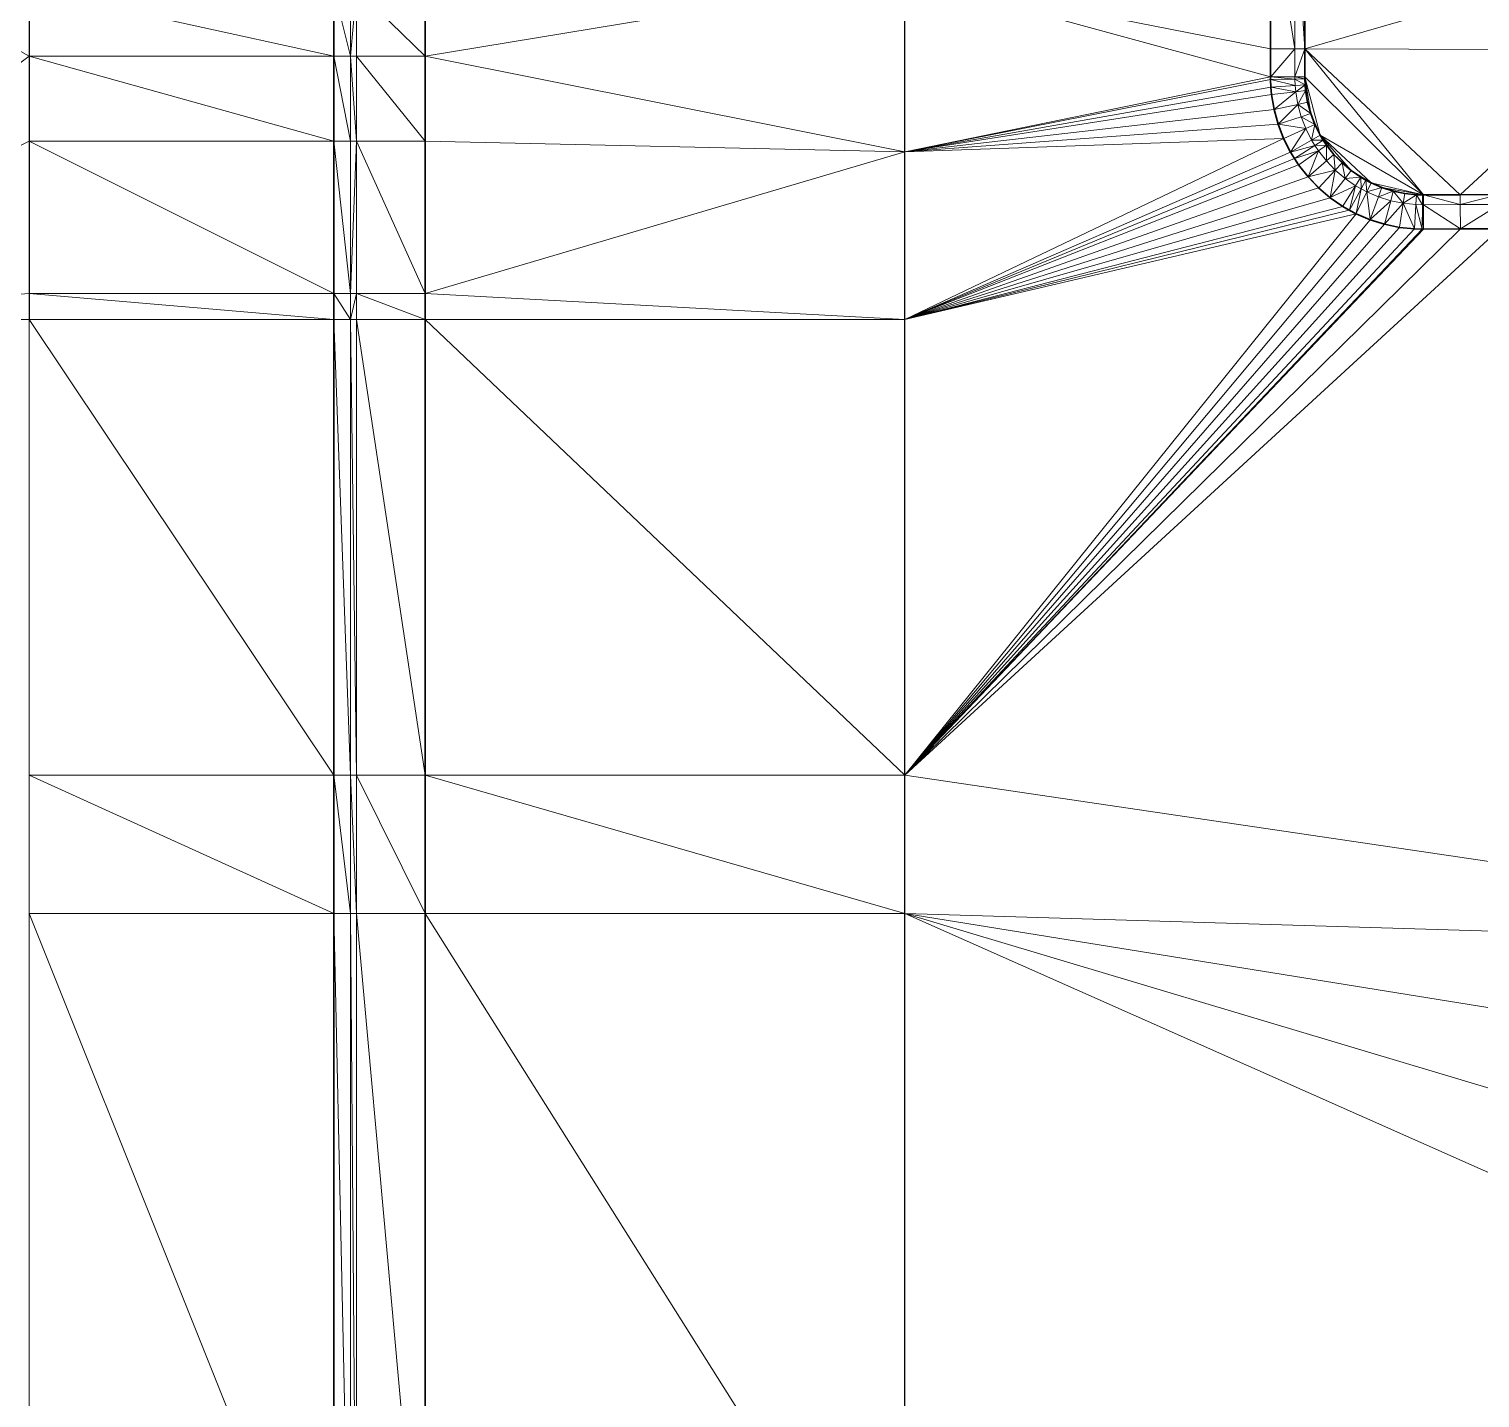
# Model space of a CAD drawing. Header units: metres. Extents: x 246428 to 246884, y 7418966 to 7419490.
# Drawn here: x 246759.18 to 246768.7, y 7419427.1 to 7419436.09 of the extents above; entities that cross this region are included whole.
import ezdxf

# ---------------------------------------------------------------- set-up
doc = ezdxf.new("R2010")
doc.units = ezdxf.units.M
doc.linetypes.add('blank name', pattern=[0])
doc.linetypes.add('HIDDEN', pattern=[9.525, 6.35, -3.175])
doc.layers.add('_12D_UNMAPPED', color=7, linetype='Continuous')
doc.layers.add('BATTER', color=250, linetype='HIDDEN', lineweight=25)
doc.layers.add('GRADELINES', color=250, linetype='HIDDEN', lineweight=25)
for name, color, linetype, lineweight, true_color in [('KERB_BACK', 7, 'Continuous', 35, 0x5fd2ff), ('KERB_LINE', 7, 'Continuous', 18, 0xb9b9b9), ('KERB_LIP', 7, 'Continuous', 35, 0x5fd2ff), ('KERB_TOP', 7, 'Continuous', 18, 0xb9b9b9)]:
    doc.layers.add(name, color=color, linetype=linetype, lineweight=lineweight, true_color=true_color)

msp = doc.modelspace()

# ---------------------------------------------------------------- linework, layer by layer
at = {"layer": '_12D_UNMAPPED', "color": 3, "linetype": 'blank name', "lineweight": 0}
for points in [[(246756.8779, 7419437.2027, 34.7956), (246759.1795, 7419436.3536, 36.009), (246759.1795, 7419435.9117, 36.0167)], [(246756.8779, 7419434.1834, 35.5505), (246756.8779, 7419437.2027, 34.7956), (246759.1795, 7419435.9117, 36.0167)], [(246767.3295, 7419435.9599, 35.9886), (246764.9295, 7419436.4335, 35.9523), (246767.3295, 7419436.9599, 35.9639)], [(246767.3295, 7419435.9599, 35.9886), (246767.3295, 7419436.9599, 35.9639), (246767.3305, 7419435.9599, 36.0386)], [(246767.3305, 7419435.9599, 36.0386), (246767.3295, 7419436.9599, 35.9639), (246767.3305, 7419436.9599, 36.0139)], [(246767.3305, 7419435.9599, 36.0386), (246767.3305, 7419436.9599, 36.0139), (246767.4895, 7419435.9599, 36.1386)], [(246767.4895, 7419435.9599, 36.1386), (246767.3305, 7419436.9599, 36.0139), (246767.4895, 7419436.9599, 36.1139)], [(246767.4895, 7419435.9599, 36.1386), (246767.4895, 7419436.9599, 36.1139), (246767.5545, 7419435.9599, 36.1386)], [(246767.5545, 7419435.9599, 36.1386), (246767.4895, 7419436.9599, 36.1139), (246767.5545, 7419436.9599, 36.1139)], [(246769.6045, 7419436.5545, 36.1552), (246767.5545, 7419435.9599, 36.1386), (246767.5545, 7419436.9599, 36.1139)], [(246769.6045, 7419436.5545, 36.1552), (246769.6045, 7419435.9545, 36.17), (246767.5545, 7419435.9599, 36.1386)], [(246761.7795, 7419436.3536, 35.904), (246764.9295, 7419436.4335, 35.9523), (246761.7795, 7419435.9117, 35.9117)], [(246764.9295, 7419436.4335, 35.9523), (246764.9295, 7419435.284, 35.9799), (246761.7795, 7419435.9117, 35.9117)], [(246764.9295, 7419435.284, 35.9799), (246764.9295, 7419436.4335, 35.9523), (246767.3295, 7419435.7768, 35.9931)], [(246767.3295, 7419435.7768, 35.9931), (246764.9295, 7419436.4335, 35.9523), (246767.3295, 7419435.9599, 35.9886)], [(246761.1795, 7419436.3536, 36.029), (246761.1795, 7419435.9117, 36.0367), (246759.1795, 7419436.3536, 36.009)], [(246759.1795, 7419436.3536, 36.009), (246761.1795, 7419435.9117, 36.0367), (246759.1795, 7419435.9117, 36.0167)], [(246761.2895, 7419436.3536, 36.029), (246761.2895, 7419435.9117, 36.0367), (246761.1795, 7419436.3536, 36.029)], [(246761.1795, 7419436.3536, 36.029), (246761.2895, 7419435.9117, 36.0367), (246761.1795, 7419435.9117, 36.0367)], [(246761.2895, 7419436.3536, 36.029), (246761.3295, 7419436.3536, 35.879), (246761.2895, 7419435.9117, 36.0367)], [(246761.3295, 7419436.3536, 35.879), (246761.3295, 7419435.9117, 35.8867), (246761.2895, 7419435.9117, 36.0367)], [(246761.7795, 7419436.3536, 35.904), (246761.7795, 7419435.9117, 35.9117), (246761.3295, 7419436.3536, 35.879)], [(246761.3295, 7419436.3536, 35.879), (246761.7795, 7419435.9117, 35.9117), (246761.3295, 7419435.9117, 35.8867)], [(246756.8779, 7419434.1834, 35.5505), (246759.1795, 7419435.9117, 36.0167), (246759.1795, 7419435.3536, 36.0257)], [(246761.1795, 7419435.9117, 36.0367), (246761.1795, 7419435.3536, 36.0457), (246759.1795, 7419435.9117, 36.0167)], [(246759.1795, 7419435.9117, 36.0167), (246761.1795, 7419435.3536, 36.0457), (246759.1795, 7419435.3536, 36.0257)], [(246761.2895, 7419435.9117, 36.0367), (246761.2895, 7419435.3536, 36.0457), (246761.1795, 7419435.9117, 36.0367)], [(246761.1795, 7419435.9117, 36.0367), (246761.2895, 7419435.3536, 36.0457), (246761.1795, 7419435.3536, 36.0457)], [(246761.3295, 7419435.9117, 35.8867), (246761.3295, 7419435.3536, 35.8957), (246761.2895, 7419435.9117, 36.0367)], [(246761.2895, 7419435.9117, 36.0367), (246761.3295, 7419435.3536, 35.8957), (246761.2895, 7419435.3536, 36.0457)], [(246761.7795, 7419435.9117, 35.9117), (246761.7795, 7419435.3536, 35.9207), (246761.3295, 7419435.9117, 35.8867)], [(246761.3295, 7419435.9117, 35.8867), (246761.7795, 7419435.3536, 35.9207), (246761.3295, 7419435.3536, 35.8957)], [(246761.7795, 7419435.9117, 35.9117), (246764.9295, 7419435.284, 35.9799), (246761.7795, 7419435.3536, 35.9207)], [(246767.3305, 7419435.7768, 36.0431), (246767.3295, 7419435.7768, 35.9931), (246767.3305, 7419435.9599, 36.0386)], [(246767.3295, 7419435.7768, 35.9931), (246767.3295, 7419435.9599, 35.9886), (246767.3305, 7419435.9599, 36.0386)], [(246767.4895, 7419435.7768, 36.1431), (246767.3305, 7419435.7768, 36.0431), (246767.4895, 7419435.9599, 36.1386)], [(246767.3305, 7419435.7768, 36.0431), (246767.3305, 7419435.9599, 36.0386), (246767.4895, 7419435.9599, 36.1386)], [(246767.5545, 7419435.7768, 36.1431), (246767.4895, 7419435.7768, 36.1431), (246767.5545, 7419435.9599, 36.1386)], [(246767.4895, 7419435.7768, 36.1431), (246767.4895, 7419435.9599, 36.1386), (246767.5545, 7419435.9599, 36.1386)], [(246768.3332, 7419435.0018, 36.1805), (246767.5545, 7419435.7768, 36.1431), (246767.5545, 7419435.9599, 36.1386)], [(246768.5745, 7419435.003, 36.1835), (246768.3332, 7419435.0018, 36.1805), (246767.5545, 7419435.9599, 36.1386)], [(246769.6045, 7419435.9545, 36.17), (246768.5745, 7419435.003, 36.1835), (246767.5545, 7419435.9599, 36.1386)], [(246769.6045, 7419435.9545, 36.17), (246768.8332, 7419435.0042, 36.1867), (246768.5745, 7419435.003, 36.1835)], [(246767.3296, 7419435.7599, 35.9936), (246764.9295, 7419435.284, 35.9799), (246767.3295, 7419435.7768, 35.9931)], [(246767.3317, 7419435.71, 35.9948), (246764.9295, 7419435.284, 35.9799), (246767.3296, 7419435.7599, 35.9936)], [(246767.3363, 7419435.6602, 35.9961), (246764.9295, 7419435.284, 35.9799), (246767.3317, 7419435.71, 35.9948)], [(246767.3296, 7419435.7599, 35.9936), (246767.3295, 7419435.7768, 35.9931), (246767.3306, 7419435.76, 36.0436)], [(246767.3306, 7419435.76, 36.0436), (246767.3295, 7419435.7768, 35.9931), (246767.3305, 7419435.7768, 36.0431)], [(246767.3327, 7419435.7101, 36.0448), (246767.3296, 7419435.7599, 35.9936), (246767.3306, 7419435.76, 36.0436)], [(246767.3317, 7419435.71, 35.9948), (246767.3296, 7419435.7599, 35.9936), (246767.3327, 7419435.7101, 36.0448)], [(246767.4896, 7419435.7626, 36.1436), (246767.3305, 7419435.7768, 36.0431), (246767.4895, 7419435.7768, 36.1431)], [(246767.3306, 7419435.76, 36.0436), (246767.3305, 7419435.7768, 36.0431), (246767.4896, 7419435.7626, 36.1436)], [(246767.4914, 7419435.7207, 36.1448), (246767.3306, 7419435.76, 36.0436), (246767.4896, 7419435.7626, 36.1436)], [(246767.3327, 7419435.7101, 36.0448), (246767.3306, 7419435.76, 36.0436), (246767.4914, 7419435.7207, 36.1448)], [(246767.3363, 7419435.6602, 35.9961), (246767.3317, 7419435.71, 35.9948), (246767.3327, 7419435.7101, 36.0448)], [(246767.4952, 7419435.6789, 36.1461), (246767.3327, 7419435.7101, 36.0448), (246767.4914, 7419435.7207, 36.1448)], [(246767.3373, 7419435.6603, 36.0461), (246767.3363, 7419435.6602, 35.9961), (246767.3327, 7419435.7101, 36.0448)], [(246767.3373, 7419435.6603, 36.0461), (246767.3327, 7419435.7101, 36.0448), (246767.4952, 7419435.6789, 36.1461)], [(246767.4896, 7419435.7626, 36.1436), (246767.4895, 7419435.7768, 36.1431), (246767.5546, 7419435.7637, 36.1436)], [(246767.5546, 7419435.7637, 36.1436), (246767.4895, 7419435.7768, 36.1431), (246767.5545, 7419435.7768, 36.1431)], [(246767.5562, 7419435.725, 36.1448), (246767.4896, 7419435.7626, 36.1436), (246767.5546, 7419435.7637, 36.1436)], [(246767.4914, 7419435.7207, 36.1448), (246767.4896, 7419435.7626, 36.1436), (246767.5562, 7419435.725, 36.1448)], [(246767.4952, 7419435.6789, 36.1461), (246767.4914, 7419435.7207, 36.1448), (246767.5562, 7419435.725, 36.1448)], [(246767.5598, 7419435.6864, 36.1461), (246767.4952, 7419435.6789, 36.1461), (246767.5562, 7419435.725, 36.1448)], [(246767.5726, 7419435.6101, 36.1488), (246767.5598, 7419435.6864, 36.1461), (246767.5545, 7419435.7768, 36.1431)], [(246767.5562, 7419435.725, 36.1448), (246767.5546, 7419435.7637, 36.1436), (246767.5545, 7419435.7768, 36.1431)], [(246767.5598, 7419435.6864, 36.1461), (246767.5562, 7419435.725, 36.1448), (246767.5545, 7419435.7768, 36.1431)], [(246767.5931, 7419435.5353, 36.1515), (246767.5726, 7419435.6101, 36.1488), (246767.5545, 7419435.7768, 36.1431)], [(246767.6557, 7419435.3938, 36.157), (246767.5931, 7419435.5353, 36.1515), (246767.5545, 7419435.7768, 36.1431)], [(246768.3332, 7419435.0018, 36.1805), (246767.6557, 7419435.3938, 36.157), (246767.5545, 7419435.7768, 36.1431)], [(246767.3529, 7419435.5616, 35.9988), (246764.9295, 7419435.284, 35.9799), (246767.3363, 7419435.6602, 35.9961)], [(246767.3529, 7419435.5616, 35.9988), (246767.3363, 7419435.6602, 35.9961), (246767.3373, 7419435.6603, 36.0461)], [(246767.3539, 7419435.5619, 36.0488), (246767.3373, 7419435.6603, 36.0461), (246767.4952, 7419435.6789, 36.1461)], [(246767.3539, 7419435.5619, 36.0488), (246767.3529, 7419435.5616, 35.9988), (246767.3373, 7419435.6603, 36.0461)], [(246767.5092, 7419435.5961, 36.1488), (246767.3539, 7419435.5619, 36.0488), (246767.4952, 7419435.6789, 36.1461)], [(246767.5092, 7419435.5961, 36.1488), (246767.4952, 7419435.6789, 36.1461), (246767.5598, 7419435.6864, 36.1461)], [(246767.5726, 7419435.6101, 36.1488), (246767.5092, 7419435.5961, 36.1488), (246767.5598, 7419435.6864, 36.1461)], [(246767.5931, 7419435.5353, 36.1515), (246767.5092, 7419435.5961, 36.1488), (246767.5726, 7419435.6101, 36.1488)], [(246767.3793, 7419435.4652, 36.0015), (246764.9295, 7419435.284, 35.9799), (246767.3529, 7419435.5616, 35.9988)], [(246767.3802, 7419435.4655, 36.0515), (246767.3529, 7419435.5616, 35.9988), (246767.3539, 7419435.5619, 36.0488)], [(246767.3793, 7419435.4652, 36.0015), (246767.3529, 7419435.5616, 35.9988), (246767.3802, 7419435.4655, 36.0515)], [(246767.3802, 7419435.4655, 36.0515), (246767.3539, 7419435.5619, 36.0488), (246767.5092, 7419435.5961, 36.1488)], [(246767.5313, 7419435.5151, 36.1515), (246767.3802, 7419435.4655, 36.0515), (246767.5092, 7419435.5961, 36.1488)], [(246767.5614, 7419435.4367, 36.1542), (246767.3802, 7419435.4655, 36.0515), (246767.5313, 7419435.5151, 36.1515)], [(246767.5313, 7419435.5151, 36.1515), (246767.5092, 7419435.5961, 36.1488), (246767.5931, 7419435.5353, 36.1515)], [(246767.6209, 7419435.463, 36.1542), (246767.5313, 7419435.5151, 36.1515), (246767.5931, 7419435.5353, 36.1515)], [(246767.5614, 7419435.4367, 36.1542), (246767.5313, 7419435.5151, 36.1515), (246767.6209, 7419435.463, 36.1542)], [(246767.6557, 7419435.3938, 36.157), (246767.6209, 7419435.463, 36.1542), (246767.5931, 7419435.5353, 36.1515)], [(246767.4151, 7419435.3719, 36.0042), (246764.9295, 7419435.284, 35.9799), (246767.3793, 7419435.4652, 36.0015)], [(246767.4151, 7419435.3719, 36.0042), (246767.3793, 7419435.4652, 36.0015), (246767.3802, 7419435.4655, 36.0515)], [(246767.416, 7419435.3723, 36.0542), (246767.4151, 7419435.3719, 36.0042), (246767.3802, 7419435.4655, 36.0515)], [(246767.416, 7419435.3723, 36.0542), (246767.3802, 7419435.4655, 36.0515), (246767.5614, 7419435.4367, 36.1542)], [(246767.461, 7419435.2831, 36.057), (246767.416, 7419435.3723, 36.0542), (246767.5614, 7419435.4367, 36.1542)], [(246767.5992, 7419435.3617, 36.157), (246767.461, 7419435.2831, 36.057), (246767.5614, 7419435.4367, 36.1542)], [(246767.5992, 7419435.3617, 36.157), (246767.5614, 7419435.4367, 36.1542), (246767.6209, 7419435.463, 36.1542)], [(246767.6557, 7419435.3938, 36.157), (246767.5992, 7419435.3617, 36.157), (246767.6209, 7419435.463, 36.1542)], [(246756.8779, 7419434.1834, 35.5505), (246759.1795, 7419435.3536, 36.0257), (246759.1795, 7419434.3536, 36.0418)], [(246761.1795, 7419435.3536, 36.0457), (246761.1795, 7419434.3536, 36.0618), (246759.1795, 7419435.3536, 36.0257)], [(246759.1795, 7419435.3536, 36.0257), (246761.1795, 7419434.3536, 36.0618), (246759.1795, 7419434.3536, 36.0418)], [(246761.2895, 7419435.3536, 36.0457), (246761.2895, 7419434.3536, 36.0618), (246761.1795, 7419435.3536, 36.0457)], [(246761.1795, 7419435.3536, 36.0457), (246761.2895, 7419434.3536, 36.0618), (246761.1795, 7419434.3536, 36.0618)], [(246761.2895, 7419435.3536, 36.0457), (246761.3295, 7419435.3536, 35.8957), (246761.2895, 7419434.3536, 36.0618)], [(246761.3295, 7419435.3536, 35.8957), (246761.3295, 7419434.3536, 35.9118), (246761.2895, 7419434.3536, 36.0618)], [(246761.7795, 7419435.3536, 35.9207), (246761.7795, 7419434.3536, 35.9368), (246761.3295, 7419435.3536, 35.8957)], [(246761.3295, 7419435.3536, 35.8957), (246761.7795, 7419434.3536, 35.9368), (246761.3295, 7419434.3536, 35.9118)], [(246761.7795, 7419435.3536, 35.9207), (246764.9295, 7419435.284, 35.9799), (246761.7795, 7419434.3536, 35.9368)], [(246767.4601, 7419435.2827, 36.007), (246764.9295, 7419434.1837, 36.0026), (246767.4151, 7419435.3719, 36.0042)], [(246764.9295, 7419434.1837, 36.0026), (246764.9295, 7419435.284, 35.9799), (246767.4151, 7419435.3719, 36.0042)], [(246767.461, 7419435.2831, 36.057), (246767.4151, 7419435.3719, 36.0042), (246767.416, 7419435.3723, 36.0542)], [(246767.4601, 7419435.2827, 36.007), (246767.4151, 7419435.3719, 36.0042), (246767.461, 7419435.2831, 36.057)], [(246767.6209, 7419435.3257, 36.1584), (246767.461, 7419435.2831, 36.057), (246767.5992, 7419435.3617, 36.157)], [(246767.4867, 7419435.2404, 36.0584), (246767.461, 7419435.2831, 36.057), (246767.6209, 7419435.3257, 36.1584)], [(246767.6443, 7419435.2909, 36.1598), (246767.4867, 7419435.2404, 36.0584), (246767.6209, 7419435.3257, 36.1584)], [(246767.6757, 7419435.3606, 36.1584), (246767.5992, 7419435.3617, 36.157), (246767.6557, 7419435.3938, 36.157)], [(246767.6209, 7419435.3257, 36.1584), (246767.5992, 7419435.3617, 36.157), (246767.6757, 7419435.3606, 36.1584)], [(246767.6973, 7419435.3285, 36.1598), (246767.6209, 7419435.3257, 36.1584), (246767.6757, 7419435.3606, 36.1584)], [(246767.6443, 7419435.2909, 36.1598), (246767.6209, 7419435.3257, 36.1584), (246767.6973, 7419435.3285, 36.1598)], [(246767.6962, 7419435.2249, 36.1625), (246767.6443, 7419435.2909, 36.1598), (246767.6973, 7419435.3285, 36.1598)], [(246767.9896, 7419435.0803, 36.1724), (246767.858, 7419435.1617, 36.1677), (246767.6557, 7419435.3938, 36.157)], [(246767.7452, 7419435.2676, 36.1625), (246767.6757, 7419435.3606, 36.1584), (246767.6557, 7419435.3938, 36.157)], [(246767.858, 7419435.1617, 36.1677), (246767.7452, 7419435.2676, 36.1625), (246767.6557, 7419435.3938, 36.157)], [(246768.3332, 7419435.0018, 36.1805), (246767.9896, 7419435.0803, 36.1724), (246767.6557, 7419435.3938, 36.157)], [(246767.7452, 7419435.2676, 36.1625), (246767.6973, 7419435.3285, 36.1598), (246767.6757, 7419435.3606, 36.1584)], [(246767.7452, 7419435.2676, 36.1625), (246767.6962, 7419435.2249, 36.1625), (246767.6973, 7419435.3285, 36.1598)], [(246764.9295, 7419435.284, 35.9799), (246764.9295, 7419434.1837, 36.0026), (246761.7795, 7419434.3536, 35.9368)], [(246767.4859, 7419435.2398, 36.0084), (246764.9295, 7419434.1837, 36.0026), (246767.4601, 7419435.2827, 36.007)], [(246767.5138, 7419435.1983, 36.0098), (246764.9295, 7419434.1837, 36.0026), (246767.4859, 7419435.2398, 36.0084)], [(246767.4867, 7419435.2404, 36.0584), (246767.4601, 7419435.2827, 36.007), (246767.461, 7419435.2831, 36.057)], [(246767.4859, 7419435.2398, 36.0084), (246767.4601, 7419435.2827, 36.007), (246767.4867, 7419435.2404, 36.0584)], [(246767.5138, 7419435.1983, 36.0098), (246767.4859, 7419435.2398, 36.0084), (246767.4867, 7419435.2404, 36.0584)], [(246767.5146, 7419435.1989, 36.0598), (246767.4867, 7419435.2404, 36.0584), (246767.6443, 7419435.2909, 36.1598)], [(246767.5146, 7419435.1989, 36.0598), (246767.5138, 7419435.1983, 36.0098), (246767.4867, 7419435.2404, 36.0584)], [(246767.5764, 7419435.1204, 36.0625), (246767.5146, 7419435.1989, 36.0598), (246767.6443, 7419435.2909, 36.1598)], [(246767.6962, 7419435.2249, 36.1625), (246767.5764, 7419435.1204, 36.0625), (246767.6443, 7419435.2909, 36.1598)], [(246767.7545, 7419435.1644, 36.1651), (246767.6962, 7419435.2249, 36.1625), (246767.7452, 7419435.2676, 36.1625)], [(246767.799, 7419435.2118, 36.1651), (246767.7545, 7419435.1644, 36.1651), (246767.7452, 7419435.2676, 36.1625)], [(246767.858, 7419435.1617, 36.1677), (246767.799, 7419435.2118, 36.1651), (246767.7452, 7419435.2676, 36.1625)], [(246767.5756, 7419435.1198, 36.0125), (246764.9295, 7419434.1837, 36.0026), (246767.5138, 7419435.1983, 36.0098)], [(246767.5764, 7419435.1204, 36.0625), (246767.5138, 7419435.1983, 36.0098), (246767.5146, 7419435.1989, 36.0598)], [(246767.5756, 7419435.1198, 36.0125), (246767.5138, 7419435.1983, 36.0098), (246767.5764, 7419435.1204, 36.0625)], [(246767.7545, 7419435.1644, 36.1651), (246767.5764, 7419435.1204, 36.0625), (246767.6962, 7419435.2249, 36.1625)], [(246767.6457, 7419435.0485, 36.0651), (246767.5764, 7419435.1204, 36.0625), (246767.7545, 7419435.1644, 36.1651)], [(246767.7218, 7419434.9839, 36.0677), (246767.6457, 7419435.0485, 36.0651), (246767.7545, 7419435.1644, 36.1651)], [(246767.8185, 7419435.1101, 36.1677), (246767.7218, 7419434.9839, 36.0677), (246767.7545, 7419435.1644, 36.1651)], [(246767.8185, 7419435.1101, 36.1677), (246767.7545, 7419435.1644, 36.1651), (246767.799, 7419435.2118, 36.1651)], [(246767.858, 7419435.1617, 36.1677), (246767.8185, 7419435.1101, 36.1677), (246767.799, 7419435.2118, 36.1651)], [(246767.9218, 7419435.1177, 36.1701), (246767.8185, 7419435.1101, 36.1677), (246767.858, 7419435.1617, 36.1677)], [(246767.9553, 7419435.0981, 36.1713), (246767.9218, 7419435.1177, 36.1701), (246767.858, 7419435.1617, 36.1677)], [(246767.9896, 7419435.0803, 36.1724), (246767.9553, 7419435.0981, 36.1713), (246767.858, 7419435.1617, 36.1677)], [(246764.9295, 7419434.1836, 36.0026), (246764.9295, 7419434.1837, 36.0026), (246767.5756, 7419435.1198, 36.0125)], [(246767.645, 7419435.0478, 36.0151), (246764.9295, 7419434.1836, 36.0026), (246767.5756, 7419435.1198, 36.0125)], [(246767.7212, 7419434.9831, 36.0177), (246764.9295, 7419434.1836, 36.0026), (246767.645, 7419435.0478, 36.0151)], [(246767.645, 7419435.0478, 36.0151), (246767.5756, 7419435.1198, 36.0125), (246767.5764, 7419435.1204, 36.0625)], [(246767.6457, 7419435.0485, 36.0651), (246767.645, 7419435.0478, 36.0151), (246767.5764, 7419435.1204, 36.0625)], [(246767.7212, 7419434.9831, 36.0177), (246767.645, 7419435.0478, 36.0151), (246767.6457, 7419435.0485, 36.0651)], [(246767.7218, 7419434.9839, 36.0677), (246767.7212, 7419434.9831, 36.0177), (246767.6457, 7419435.0485, 36.0651)], [(246767.8876, 7419435.0624, 36.1701), (246767.7218, 7419434.9839, 36.0677), (246767.8185, 7419435.1101, 36.1677)], [(246767.804, 7419434.9272, 36.0701), (246767.7218, 7419434.9839, 36.0677), (246767.8876, 7419435.0624, 36.1701)], [(246767.8471, 7419434.902, 36.0713), (246767.804, 7419434.9272, 36.0701), (246767.8876, 7419435.0624, 36.1701)], [(246767.8876, 7419435.0624, 36.1701), (246767.8185, 7419435.1101, 36.1677), (246767.9218, 7419435.1177, 36.1701)], [(246767.9239, 7419435.0412, 36.1713), (246767.8471, 7419434.902, 36.0713), (246767.8876, 7419435.0624, 36.1701)], [(246767.8914, 7419434.879, 36.0724), (246767.8471, 7419434.902, 36.0713), (246767.9239, 7419435.0412, 36.1713)], [(246767.9239, 7419435.0412, 36.1713), (246767.8876, 7419435.0624, 36.1701), (246767.9218, 7419435.1177, 36.1701)], [(246767.9611, 7419435.0219, 36.1724), (246767.8914, 7419434.879, 36.0724), (246767.9239, 7419435.0412, 36.1713)], [(246767.9553, 7419435.0981, 36.1713), (246767.9239, 7419435.0412, 36.1713), (246767.9218, 7419435.1177, 36.1701)], [(246767.9611, 7419435.0219, 36.1724), (246767.9239, 7419435.0412, 36.1713), (246767.9553, 7419435.0981, 36.1713)], [(246767.9896, 7419435.0803, 36.1724), (246767.9611, 7419435.0219, 36.1724), (246767.9553, 7419435.0981, 36.1713)], [(246768.0609, 7419435.0498, 36.1745), (246767.9611, 7419435.0219, 36.1724), (246767.9896, 7419435.0803, 36.1724)], [(246768.0383, 7419434.9889, 36.1745), (246767.9611, 7419435.0219, 36.1724), (246768.0609, 7419435.0498, 36.1745)], [(246768.3332, 7419435.0018, 36.1805), (246768.0609, 7419435.0498, 36.1745), (246767.9896, 7419435.0803, 36.1724)], [(246768.1348, 7419435.0267, 36.1765), (246768.0383, 7419434.9889, 36.1745), (246768.0609, 7419435.0498, 36.1745)], [(246768.2107, 7419435.011, 36.1782), (246768.1348, 7419435.0267, 36.1765), (246768.0609, 7419435.0498, 36.1745)], [(246768.3332, 7419435.0018, 36.1805), (246768.2107, 7419435.011, 36.1782), (246768.0609, 7419435.0498, 36.1745)], [(246767.8034, 7419434.9263, 36.0201), (246764.9295, 7419434.1836, 36.0026), (246767.7212, 7419434.9831, 36.0177)], [(246767.8034, 7419434.9263, 36.0201), (246767.7212, 7419434.9831, 36.0177), (246767.7218, 7419434.9839, 36.0677)], [(246767.804, 7419434.9272, 36.0701), (246767.8034, 7419434.9263, 36.0201), (246767.7218, 7419434.9839, 36.0677)], [(246767.9832, 7419434.8397, 36.0745), (246767.8914, 7419434.879, 36.0724), (246767.9611, 7419435.0219, 36.1724)], [(246768.0383, 7419434.9889, 36.1745), (246767.9832, 7419434.8397, 36.0745), (246767.9611, 7419435.0219, 36.1724)], [(246768.1185, 7419434.9637, 36.1765), (246767.9832, 7419434.8397, 36.0745), (246768.0383, 7419434.9889, 36.1745)], [(246768.0785, 7419434.8098, 36.0765), (246767.9832, 7419434.8397, 36.0745), (246768.1185, 7419434.9637, 36.1765)], [(246768.1185, 7419434.9637, 36.1765), (246768.0383, 7419434.9889, 36.1745), (246768.1348, 7419435.0267, 36.1765)], [(246768.2007, 7419434.9467, 36.1782), (246768.0785, 7419434.8098, 36.0765), (246768.1185, 7419434.9637, 36.1765)], [(246768.1763, 7419434.7896, 36.0782), (246768.0785, 7419434.8098, 36.0765), (246768.2007, 7419434.9467, 36.1782)], [(246768.2007, 7419434.9467, 36.1782), (246768.1185, 7419434.9637, 36.1765), (246768.1348, 7419435.0267, 36.1765)], [(246768.2107, 7419435.011, 36.1782), (246768.2007, 7419434.9467, 36.1782), (246768.1348, 7419435.0267, 36.1765)], [(246768.2756, 7419434.7793, 36.0797), (246768.1763, 7419434.7896, 36.0782), (246768.2007, 7419434.9467, 36.1782)], [(246768.2877, 7419435.0029, 36.1797), (246768.2007, 7419434.9467, 36.1782), (246768.2107, 7419435.011, 36.1782)], [(246768.2842, 7419434.938, 36.1797), (246768.2007, 7419434.9467, 36.1782), (246768.2877, 7419435.0029, 36.1797)], [(246768.2842, 7419434.938, 36.1797), (246768.2756, 7419434.7793, 36.0797), (246768.2007, 7419434.9467, 36.1782)], [(246768.3332, 7419435.0018, 36.1805), (246768.2877, 7419435.0029, 36.1797), (246768.2107, 7419435.011, 36.1782)], [(246768.3262, 7419434.9368, 36.1804), (246768.2842, 7419434.938, 36.1797), (246768.2877, 7419435.0029, 36.1797)], [(246768.3332, 7419435.0018, 36.1805), (246768.3264, 7419435.0018, 36.1804), (246768.2877, 7419435.0029, 36.1797)], [(246768.3264, 7419435.0018, 36.1804), (246768.3262, 7419434.9368, 36.1804), (246768.2877, 7419435.0029, 36.1797)], [(246768.3335, 7419434.9368, 36.1805), (246768.3262, 7419434.9368, 36.1804), (246768.3264, 7419435.0018, 36.1804)], [(246768.3332, 7419435.0018, 36.1805), (246768.3335, 7419434.9368, 36.1805), (246768.3264, 7419435.0018, 36.1804)], [(246768.5745, 7419435.003, 36.1835), (246768.5748, 7419434.938, 36.1835), (246768.3332, 7419435.0018, 36.1805)], [(246768.5748, 7419434.938, 36.1835), (246768.3335, 7419434.9368, 36.1805), (246768.3332, 7419435.0018, 36.1805)], [(246768.8332, 7419435.0042, 36.1867), (246768.5748, 7419434.938, 36.1835), (246768.5745, 7419435.003, 36.1835)], [(246768.8335, 7419434.9392, 36.1867), (246768.5748, 7419434.938, 36.1835), (246768.8332, 7419435.0042, 36.1867)], [(246767.8466, 7419434.9011, 36.0213), (246764.9295, 7419434.1836, 36.0026), (246767.8034, 7419434.9263, 36.0201)], [(246767.891, 7419434.8781, 36.0224), (246764.9295, 7419434.1836, 36.0026), (246767.8466, 7419434.9011, 36.0213)], [(246764.9295, 7419431.192, 36.0459), (246764.9295, 7419434.1836, 36.0026), (246767.891, 7419434.8781, 36.0224)], [(246767.9829, 7419434.8388, 36.0245), (246764.9295, 7419431.192, 36.0459), (246767.891, 7419434.8781, 36.0224)], [(246767.8466, 7419434.9011, 36.0213), (246767.8034, 7419434.9263, 36.0201), (246767.804, 7419434.9272, 36.0701)], [(246767.8471, 7419434.902, 36.0713), (246767.8466, 7419434.9011, 36.0213), (246767.804, 7419434.9272, 36.0701)], [(246767.891, 7419434.8781, 36.0224), (246767.8466, 7419434.9011, 36.0213), (246767.8471, 7419434.902, 36.0713)], [(246767.8914, 7419434.879, 36.0724), (246767.891, 7419434.8781, 36.0224), (246767.8471, 7419434.902, 36.0713)], [(246767.9829, 7419434.8388, 36.0245), (246767.891, 7419434.8781, 36.0224), (246767.8914, 7419434.879, 36.0724)], [(246767.9832, 7419434.8397, 36.0745), (246767.9829, 7419434.8388, 36.0245), (246767.8914, 7419434.879, 36.0724)], [(246768.3256, 7419434.7778, 36.0804), (246768.2756, 7419434.7793, 36.0797), (246768.2842, 7419434.938, 36.1797)], [(246768.3262, 7419434.9368, 36.1804), (246768.3256, 7419434.7778, 36.0804), (246768.2842, 7419434.938, 36.1797)], [(246768.3343, 7419434.7778, 36.0805), (246768.3256, 7419434.7778, 36.0804), (246768.3262, 7419434.9368, 36.1804)], [(246768.3335, 7419434.9368, 36.1805), (246768.3343, 7419434.7778, 36.0805), (246768.3262, 7419434.9368, 36.1804)], [(246768.5748, 7419434.938, 36.1835), (246768.5755, 7419434.779, 36.0835), (246768.3335, 7419434.9368, 36.1805)], [(246768.5755, 7419434.779, 36.0835), (246768.3343, 7419434.7778, 36.0805), (246768.3335, 7419434.9368, 36.1805)], [(246768.8335, 7419434.9392, 36.1867), (246768.5755, 7419434.779, 36.0835), (246768.5748, 7419434.938, 36.1835)], [(246768.8343, 7419434.7802, 36.0867), (246768.5755, 7419434.779, 36.0835), (246768.8335, 7419434.9392, 36.1867)], [(246768.0783, 7419434.8089, 36.0265), (246764.9295, 7419431.192, 36.0459), (246767.9829, 7419434.8388, 36.0245)], [(246768.1762, 7419434.7886, 36.0282), (246764.9295, 7419431.192, 36.0459), (246768.0783, 7419434.8089, 36.0265)], [(246768.2756, 7419434.7783, 36.0297), (246764.9295, 7419431.192, 36.0459), (246768.1762, 7419434.7886, 36.0282)], [(246768.8343, 7419434.7792, 36.0367), (246764.9295, 7419431.192, 36.0459), (246768.5756, 7419434.778, 36.0335)], [(246764.9295, 7419431.192, 36.0459), (246768.8343, 7419434.7792, 36.0367), (246772.6452, 7419430.051, 36.2116)], [(246768.3256, 7419434.7768, 36.0304), (246764.9295, 7419431.192, 36.0459), (246768.2756, 7419434.7783, 36.0297)], [(246768.5756, 7419434.778, 36.0335), (246764.9295, 7419431.192, 36.0459), (246768.3343, 7419434.7768, 36.0305)], [(246768.3343, 7419434.7768, 36.0305), (246764.9295, 7419431.192, 36.0459), (246768.3256, 7419434.7768, 36.0304)], [(246768.0785, 7419434.8098, 36.0765), (246767.9829, 7419434.8388, 36.0245), (246767.9832, 7419434.8397, 36.0745)], [(246768.0783, 7419434.8089, 36.0265), (246767.9829, 7419434.8388, 36.0245), (246768.0785, 7419434.8098, 36.0765)], [(246768.1763, 7419434.7896, 36.0782), (246768.0783, 7419434.8089, 36.0265), (246768.0785, 7419434.8098, 36.0765)], [(246768.1762, 7419434.7886, 36.0282), (246768.0783, 7419434.8089, 36.0265), (246768.1763, 7419434.7896, 36.0782)], [(246768.2756, 7419434.7783, 36.0297), (246768.1762, 7419434.7886, 36.0282), (246768.1763, 7419434.7896, 36.0782)], [(246768.2756, 7419434.7793, 36.0797), (246768.2756, 7419434.7783, 36.0297), (246768.1763, 7419434.7896, 36.0782)], [(246768.3256, 7419434.7778, 36.0804), (246768.2756, 7419434.7783, 36.0297), (246768.2756, 7419434.7793, 36.0797)], [(246768.3256, 7419434.7768, 36.0304), (246768.2756, 7419434.7783, 36.0297), (246768.3256, 7419434.7778, 36.0804)], [(246768.3343, 7419434.7778, 36.0805), (246768.3343, 7419434.7768, 36.0305), (246768.3256, 7419434.7778, 36.0804)], [(246768.3343, 7419434.7768, 36.0305), (246768.3256, 7419434.7768, 36.0304), (246768.3256, 7419434.7778, 36.0804)], [(246768.5755, 7419434.779, 36.0835), (246768.5756, 7419434.778, 36.0335), (246768.3343, 7419434.7778, 36.0805)], [(246768.5756, 7419434.778, 36.0335), (246768.3343, 7419434.7768, 36.0305), (246768.3343, 7419434.7778, 36.0805)], [(246768.8343, 7419434.7802, 36.0867), (246768.8343, 7419434.7792, 36.0367), (246768.5755, 7419434.779, 36.0835)], [(246768.8343, 7419434.7792, 36.0367), (246768.5756, 7419434.778, 36.0335), (246768.5755, 7419434.779, 36.0835)], [(246759.1795, 7419434.1836, 36.0446), (246756.8779, 7419434.1834, 35.5505), (246759.1795, 7419434.3536, 36.0418)], [(246761.1795, 7419434.3536, 36.0618), (246761.1795, 7419434.1836, 36.0646), (246759.1795, 7419434.3536, 36.0418)], [(246759.1795, 7419434.1836, 36.0446), (246759.1795, 7419434.3536, 36.0418), (246759.1795, 7419434.1837, 36.0445)], [(246759.1795, 7419434.3536, 36.0418), (246761.1795, 7419434.1836, 36.0646), (246759.1795, 7419434.1837, 36.0445)], [(246761.2895, 7419434.3536, 36.0618), (246761.2895, 7419434.1837, 36.0645), (246761.1795, 7419434.3536, 36.0618)], [(246761.1795, 7419434.1836, 36.0646), (246761.1795, 7419434.3536, 36.0618), (246761.1795, 7419434.1837, 36.0645)], [(246761.1795, 7419434.3536, 36.0618), (246761.2895, 7419434.1837, 36.0645), (246761.1795, 7419434.1837, 36.0645)], [(246761.2895, 7419434.3536, 36.0618), (246761.3295, 7419434.3536, 35.9118), (246761.2895, 7419434.1837, 36.0645)], [(246761.3295, 7419434.3536, 35.9118), (246761.3295, 7419434.1837, 35.9145), (246761.2895, 7419434.1837, 36.0645)], [(246761.7795, 7419434.3536, 35.9368), (246761.7795, 7419434.1837, 35.9395), (246761.3295, 7419434.3536, 35.9118)], [(246761.3295, 7419434.3536, 35.9118), (246761.7795, 7419434.1837, 35.9395), (246761.3295, 7419434.1837, 35.9145)], [(246761.7795, 7419434.3536, 35.9368), (246764.9295, 7419434.1837, 36.0026), (246761.7795, 7419434.1837, 35.9395)], [(246759.1795, 7419434.1836, 36.0446), (246759.1795, 7419434.1837, 36.0445), (246759.1795, 7419434.1836, 36.0446)], [(246759.1795, 7419434.1837, 36.0445), (246761.1795, 7419434.1836, 36.0646), (246759.1795, 7419434.1836, 36.0446)], [(246761.1795, 7419431.192, 36.1079), (246759.1795, 7419431.192, 36.0879), (246759.1795, 7419434.1836, 36.0446)], [(246759.1795, 7419431.192, 36.0879), (246759.1795, 7419434.1836, 36.0446), (246759.1795, 7419434.1836, 36.0446)], [(246761.1795, 7419434.1836, 36.0646), (246761.1795, 7419431.192, 36.1079), (246759.1795, 7419434.1836, 36.0446)], [(246761.2895, 7419434.1837, 36.0645), (246761.2895, 7419434.1836, 36.0646), (246761.1795, 7419434.1837, 36.0645)], [(246761.1795, 7419434.1836, 36.0646), (246761.1795, 7419434.1837, 36.0645), (246761.1795, 7419434.1836, 36.0646)], [(246761.1795, 7419434.1837, 36.0645), (246761.2895, 7419434.1836, 36.0646), (246761.1795, 7419434.1836, 36.0646)], [(246761.2895, 7419434.1836, 36.0646), (246761.2895, 7419431.192, 36.1079), (246761.1795, 7419434.1836, 36.0646)], [(246761.2895, 7419431.192, 36.1079), (246761.1795, 7419431.192, 36.1079), (246761.1795, 7419434.1836, 36.0646)], [(246761.2895, 7419434.1836, 36.0646), (246761.1795, 7419434.1836, 36.0646), (246761.1795, 7419434.1836, 36.0646)], [(246761.3295, 7419434.1837, 35.9145), (246761.3295, 7419434.1836, 35.9146), (246761.2895, 7419434.1837, 36.0645)], [(246761.2895, 7419434.1836, 36.0646), (246761.2895, 7419434.1837, 36.0645), (246761.2895, 7419434.1836, 36.0646)], [(246761.2895, 7419434.1837, 36.0645), (246761.3295, 7419434.1836, 35.9146), (246761.2895, 7419434.1836, 36.0646)], [(246761.3295, 7419434.1836, 35.9146), (246761.3295, 7419431.192, 35.9579), (246761.2895, 7419434.1836, 36.0646)], [(246761.3295, 7419431.192, 35.9579), (246761.2895, 7419431.192, 36.1079), (246761.2895, 7419434.1836, 36.0646)], [(246761.3295, 7419434.1836, 35.9146), (246761.2895, 7419434.1836, 36.0646), (246761.2895, 7419434.1836, 36.0646)], [(246761.7795, 7419434.1837, 35.9395), (246761.7795, 7419434.1836, 35.9396), (246761.3295, 7419434.1837, 35.9145)], [(246761.3295, 7419434.1836, 35.9146), (246761.3295, 7419434.1837, 35.9145), (246761.3295, 7419434.1836, 35.9146)], [(246761.3295, 7419434.1837, 35.9145), (246761.7795, 7419434.1836, 35.9396), (246761.3295, 7419434.1836, 35.9146)], [(246761.7795, 7419434.1836, 35.9396), (246761.7795, 7419431.192, 35.9829), (246761.3295, 7419434.1836, 35.9146)], [(246761.7795, 7419431.192, 35.9829), (246761.3295, 7419431.192, 35.9579), (246761.3295, 7419434.1836, 35.9146)], [(246761.3295, 7419431.192, 35.9579), (246761.3295, 7419434.1836, 35.9146), (246761.3295, 7419434.1836, 35.9146)], [(246761.7795, 7419434.1836, 35.9396), (246761.7795, 7419434.1837, 35.9395), (246761.7795, 7419434.1836, 35.9396)], [(246761.7795, 7419434.1837, 35.9395), (246764.9295, 7419434.1837, 36.0026), (246761.7795, 7419434.1836, 35.9396)], [(246764.9295, 7419434.1837, 36.0026), (246764.9295, 7419434.1836, 36.0026), (246761.7795, 7419434.1836, 35.9396)], [(246761.7795, 7419431.192, 35.9829), (246761.7795, 7419434.1836, 35.9396), (246761.7795, 7419434.1836, 35.9396)], [(246764.9295, 7419434.1836, 36.0026), (246764.9295, 7419431.192, 36.0459), (246761.7795, 7419434.1836, 35.9396)], [(246764.9295, 7419431.192, 36.0459), (246761.7795, 7419431.192, 35.9829), (246761.7795, 7419434.1836, 35.9396)], [(246761.1795, 7419431.192, 36.1079), (246761.1795, 7419430.284, 36.117), (246759.1795, 7419431.192, 36.0879)], [(246761.1795, 7419430.284, 36.117), (246759.1795, 7419430.284, 36.097), (246759.1795, 7419431.192, 36.0879)], [(246761.2895, 7419431.192, 36.1079), (246761.2895, 7419430.284, 36.117), (246761.1795, 7419431.192, 36.1079)], [(246761.2895, 7419430.284, 36.117), (246761.1795, 7419430.284, 36.117), (246761.1795, 7419431.192, 36.1079)], [(246761.3295, 7419431.192, 35.9579), (246761.3295, 7419430.284, 35.967), (246761.2895, 7419431.192, 36.1079)], [(246761.3295, 7419430.284, 35.967), (246761.2895, 7419430.284, 36.117), (246761.2895, 7419431.192, 36.1079)], [(246761.7795, 7419431.192, 35.9829), (246761.7795, 7419430.284, 35.992), (246761.3295, 7419431.192, 35.9579)], [(246761.7795, 7419430.284, 35.992), (246761.3295, 7419430.284, 35.967), (246761.3295, 7419431.192, 35.9579)], [(246764.9295, 7419431.192, 36.0459), (246764.9295, 7419430.284, 36.055), (246761.7795, 7419431.192, 35.9829)], [(246764.9295, 7419430.284, 36.055), (246761.7795, 7419430.284, 35.992), (246761.7795, 7419431.192, 35.9829)], [(246764.9295, 7419430.284, 36.055), (246764.9295, 7419431.192, 36.0459), (246772.6452, 7419430.051, 36.2116)], [(246761.1795, 7419430.284, 36.117), (246761.1795, 7419425.284, 36.167), (246759.1795, 7419430.284, 36.097)], [(246761.1795, 7419425.284, 36.167), (246759.1795, 7419425.284, 36.147), (246759.1795, 7419430.284, 36.097)], [(246761.2895, 7419430.284, 36.117), (246761.2895, 7419425.284, 36.167), (246761.1795, 7419430.284, 36.117)], [(246761.2895, 7419425.284, 36.167), (246761.1795, 7419425.284, 36.167), (246761.1795, 7419430.284, 36.117)], [(246761.3295, 7419430.284, 35.967), (246761.3295, 7419425.284, 36.017), (246761.2895, 7419430.284, 36.117)], [(246761.3295, 7419425.284, 36.017), (246761.2895, 7419425.284, 36.167), (246761.2895, 7419430.284, 36.117)], [(246761.7795, 7419430.284, 35.992), (246761.7795, 7419425.284, 36.042), (246761.3295, 7419430.284, 35.967)], [(246761.7795, 7419425.284, 36.042), (246761.3295, 7419425.284, 36.017), (246761.3295, 7419430.284, 35.967)], [(246764.9295, 7419425.284, 36.105), (246761.7795, 7419425.284, 36.042), (246761.7795, 7419430.284, 35.992)], [(246764.9295, 7419430.284, 36.055), (246764.9295, 7419425.284, 36.105), (246761.7795, 7419430.284, 35.992)], [(246764.9295, 7419430.284, 36.055), (246772.4608, 7419429.0681, 36.2178), (246772.2763, 7419428.0853, 36.2239)], [(246764.9295, 7419430.284, 36.055), (246772.2763, 7419428.0853, 36.2239), (246772.0919, 7419427.1025, 36.23)], [(246764.9295, 7419430.284, 36.055), (246772.6452, 7419430.051, 36.2116), (246772.4608, 7419429.0681, 36.2178)], [(246764.9295, 7419425.284, 36.105), (246764.9295, 7419430.284, 36.055), (246772.0919, 7419427.1024, 36.23)], [(246764.9295, 7419430.284, 36.055), (246772.0919, 7419427.1025, 36.23), (246772.0919, 7419427.1024, 36.23)]]:
    msp.add_3dface(points, dxfattribs=at)
at = {"layer": 'BATTER'}
msp.add_polyline3d([(246759.1795, 7419439.2221, 35.9338), (246759.1795, 7419438.3536, 35.9612), (246759.1795, 7419437.3536, 35.9878), (246759.1795, 7419436.3536, 36.009), (246759.1795, 7419435.9117, 36.0167), (246759.1795, 7419435.3536, 36.0257), (246759.1795, 7419434.3536, 36.0418), (246759.1795, 7419434.1837, 36.0445), (246759.1795, 7419434.1836, 36.0446)], dxfattribs=at)
at = {"layer": 'GRADELINES'}
msp.add_polyline3d([(246764.9295, 7419400.284, 36.2784), (246764.9295, 7419403.9856, 36.2912), (246764.9295, 7419405.284, 36.2896), (246764.9295, 7419409.3427, 36.2644), (246764.9295, 7419410.284, 36.255), (246764.9295, 7419415.284, 36.205), (246764.9295, 7419420.284, 36.155), (246764.9295, 7419425.284, 36.105), (246764.9295, 7419430.284, 36.055), (246764.9295, 7419431.192, 36.0459), (246764.9295, 7419434.1836, 36.0026), (246764.9295, 7419434.1837, 36.0026), (246764.9295, 7419435.284, 35.9799), (246764.9295, 7419436.4335, 35.9523)], dxfattribs=at)
at = {"layer": 'KERB_BACK'}
for points in [[(246768.8332, 7419435.0042, 36.1867), (246768.5745, 7419435.003, 36.1835), (246768.3332, 7419435.0018, 36.1805), (246768.3264, 7419435.0018, 36.1804), (246768.2877, 7419435.0029, 36.1797), (246768.2107, 7419435.011, 36.1782), (246768.1348, 7419435.0267, 36.1765), (246768.0609, 7419435.0498, 36.1745), (246767.9896, 7419435.0803, 36.1724), (246767.9553, 7419435.0981, 36.1713), (246767.9218, 7419435.1177, 36.1701), (246767.858, 7419435.1617, 36.1677), (246767.799, 7419435.2118, 36.1651), (246767.7452, 7419435.2676, 36.1625), (246767.6973, 7419435.3285, 36.1598), (246767.6757, 7419435.3606, 36.1584), (246767.6557, 7419435.3938, 36.157), (246767.6209, 7419435.463, 36.1542), (246767.5931, 7419435.5353, 36.1515), (246767.5726, 7419435.6101, 36.1488), (246767.5598, 7419435.6864, 36.1461), (246767.5562, 7419435.725, 36.1448), (246767.5546, 7419435.7637, 36.1436), (246767.5545, 7419435.7768, 36.1431), (246767.5545, 7419435.9599, 36.1386), (246767.5545, 7419436.9599, 36.1139)], [(246761.1795, 7419436.3536, 36.029), (246761.1795, 7419435.9117, 36.0367), (246761.1795, 7419435.3536, 36.0457), (246761.1795, 7419434.3536, 36.0618), (246761.1795, 7419434.1837, 36.0645), (246761.1795, 7419434.1836, 36.0646)], [(246761.1795, 7419400.284, 36.3404), (246761.1795, 7419403.9856, 36.3532), (246761.1795, 7419405.284, 36.3516), (246761.1795, 7419409.3427, 36.3264), (246761.1795, 7419410.284, 36.317), (246761.1795, 7419415.284, 36.267), (246761.1795, 7419420.284, 36.217), (246761.1795, 7419425.284, 36.167), (246761.1795, 7419430.284, 36.117), (246761.1795, 7419431.192, 36.1079), (246761.1795, 7419434.1836, 36.0646)]]:
    msp.add_polyline3d(points, dxfattribs=at)
at = {"layer": 'KERB_LINE'}
for points in [[(246768.8343, 7419434.7802, 36.0867), (246768.5755, 7419434.779, 36.0835), (246768.3343, 7419434.7778, 36.0805), (246768.3256, 7419434.7778, 36.0804), (246768.2756, 7419434.7793, 36.0797), (246768.1763, 7419434.7896, 36.0782), (246768.0785, 7419434.8098, 36.0765), (246767.9832, 7419434.8397, 36.0745), (246767.8914, 7419434.879, 36.0724), (246767.8471, 7419434.902, 36.0713), (246767.804, 7419434.9272, 36.0701), (246767.7218, 7419434.9839, 36.0677), (246767.6457, 7419435.0485, 36.0651), (246767.5764, 7419435.1204, 36.0625), (246767.5146, 7419435.1989, 36.0598), (246767.4867, 7419435.2404, 36.0584), (246767.461, 7419435.2831, 36.057), (246767.416, 7419435.3723, 36.0542), (246767.3802, 7419435.4655, 36.0515), (246767.3539, 7419435.5619, 36.0488), (246767.3373, 7419435.6603, 36.0461), (246767.3327, 7419435.7101, 36.0448), (246767.3306, 7419435.76, 36.0436), (246767.3305, 7419435.7768, 36.0431), (246767.3305, 7419435.9599, 36.0386), (246767.3305, 7419436.9599, 36.0139)], [(246761.3295, 7419436.3536, 35.879), (246761.3295, 7419435.9117, 35.8867), (246761.3295, 7419435.3536, 35.8957), (246761.3295, 7419434.3536, 35.9118), (246761.3295, 7419434.1837, 35.9145), (246761.3295, 7419434.1836, 35.9146)], [(246761.3295, 7419400.284, 36.1904), (246761.3295, 7419403.9856, 36.2032), (246761.3295, 7419405.284, 36.2016), (246761.3295, 7419409.3427, 36.1764), (246761.3295, 7419410.284, 36.167), (246761.3295, 7419415.284, 36.117), (246761.3295, 7419420.284, 36.067), (246761.3295, 7419425.284, 36.017), (246761.3295, 7419430.284, 35.967), (246761.3295, 7419431.192, 35.9579), (246761.3295, 7419434.1836, 35.9146)]]:
    msp.add_polyline3d(points, dxfattribs=at)
at = {"layer": 'KERB_LIP'}
for points in [[(246768.8343, 7419434.7792, 36.0367), (246768.5756, 7419434.778, 36.0335), (246768.3343, 7419434.7768, 36.0305), (246768.3256, 7419434.7768, 36.0304), (246768.2756, 7419434.7783, 36.0297), (246768.1762, 7419434.7886, 36.0282), (246768.0783, 7419434.8089, 36.0265), (246767.9829, 7419434.8388, 36.0245), (246767.891, 7419434.8781, 36.0224), (246767.8466, 7419434.9011, 36.0213), (246767.8034, 7419434.9263, 36.0201), (246767.7212, 7419434.9831, 36.0177), (246767.645, 7419435.0478, 36.0151), (246767.5756, 7419435.1198, 36.0125), (246767.5138, 7419435.1983, 36.0098), (246767.4859, 7419435.2398, 36.0084), (246767.4601, 7419435.2827, 36.007), (246767.4151, 7419435.3719, 36.0042), (246767.3793, 7419435.4652, 36.0015), (246767.3529, 7419435.5616, 35.9988), (246767.3363, 7419435.6602, 35.9961), (246767.3317, 7419435.71, 35.9948), (246767.3296, 7419435.7599, 35.9936), (246767.3295, 7419435.7768, 35.9931), (246767.3295, 7419435.9599, 35.9886), (246767.3295, 7419436.9599, 35.9639)], [(246761.7795, 7419436.3536, 35.904), (246761.7795, 7419435.9117, 35.9117), (246761.7795, 7419435.3536, 35.9207), (246761.7795, 7419434.3536, 35.9368), (246761.7795, 7419434.1837, 35.9395), (246761.7795, 7419434.1836, 35.9396)], [(246761.7795, 7419400.284, 36.2154), (246761.7795, 7419403.9856, 36.2282), (246761.7795, 7419405.284, 36.2266), (246761.7795, 7419409.3427, 36.2014), (246761.7795, 7419410.284, 36.192), (246761.7795, 7419415.284, 36.142), (246761.7795, 7419420.284, 36.092), (246761.7795, 7419425.284, 36.042), (246761.7795, 7419430.284, 35.992), (246761.7795, 7419431.192, 35.9829), (246761.7795, 7419434.1836, 35.9396)]]:
    msp.add_polyline3d(points, dxfattribs=at)
at = {"layer": 'KERB_TOP'}
for points in [[(246768.8335, 7419434.9392, 36.1867), (246768.5748, 7419434.938, 36.1835), (246768.3335, 7419434.9368, 36.1805), (246768.3262, 7419434.9368, 36.1804), (246768.2842, 7419434.938, 36.1797), (246768.2007, 7419434.9467, 36.1782), (246768.1185, 7419434.9637, 36.1765), (246768.0383, 7419434.9889, 36.1745), (246767.9611, 7419435.0219, 36.1724), (246767.9239, 7419435.0412, 36.1713), (246767.8876, 7419435.0624, 36.1701), (246767.8185, 7419435.1101, 36.1677), (246767.7545, 7419435.1644, 36.1651), (246767.6962, 7419435.2249, 36.1625), (246767.6443, 7419435.2909, 36.1598), (246767.6209, 7419435.3257, 36.1584), (246767.5992, 7419435.3617, 36.157), (246767.5614, 7419435.4367, 36.1542), (246767.5313, 7419435.5151, 36.1515), (246767.5092, 7419435.5961, 36.1488), (246767.4952, 7419435.6789, 36.1461), (246767.4914, 7419435.7207, 36.1448), (246767.4896, 7419435.7626, 36.1436), (246767.4895, 7419435.7768, 36.1431), (246767.4895, 7419435.9599, 36.1386), (246767.4895, 7419436.9599, 36.1139)], [(246761.2895, 7419436.3536, 36.029), (246761.2895, 7419435.9117, 36.0367), (246761.2895, 7419435.3536, 36.0457), (246761.2895, 7419434.3536, 36.0618), (246761.2895, 7419434.1837, 36.0645), (246761.2895, 7419434.1836, 36.0646)], [(246761.2895, 7419400.284, 36.3404), (246761.2895, 7419403.9856, 36.3532), (246761.2895, 7419405.284, 36.3516), (246761.2895, 7419409.3427, 36.3264), (246761.2895, 7419410.284, 36.317), (246761.2895, 7419415.284, 36.267), (246761.2895, 7419420.284, 36.217), (246761.2895, 7419425.284, 36.167), (246761.2895, 7419430.284, 36.117), (246761.2895, 7419431.192, 36.1079), (246761.2895, 7419434.1836, 36.0646)]]:
    msp.add_polyline3d(points, dxfattribs=at)

doc.saveas('drawing.dxf')
